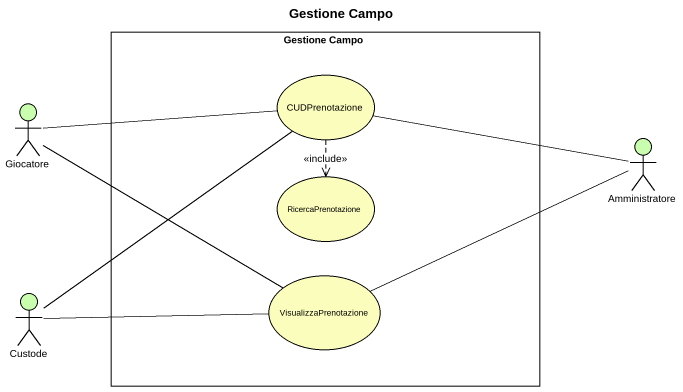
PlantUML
@startuml
title Gestione Campo
rectangle "Gestione Campo" as Gestione_Campo {
  usecase CUDPrenotazione #FBFDBC
  usecase RicercaPrenotazione #FBFDBC
  usecase VisualizzaPrenotazione #FBFDBC
}
actor Giocatore #C9FEAF
actor Amministratore #C9FEAF
actor Custode #C9FEAF
CUDPrenotazione ..> RicercaPrenotazione : <<include>>
Giocatore -right- CUDPrenotazione
Giocatore -right- VisualizzaPrenotazione
Amministratore -left- CUDPrenotazione
Amministratore -left- VisualizzaPrenotazione
Custode -up- CUDPrenotazione
Custode -right- VisualizzaPrenotazione
@enduml
